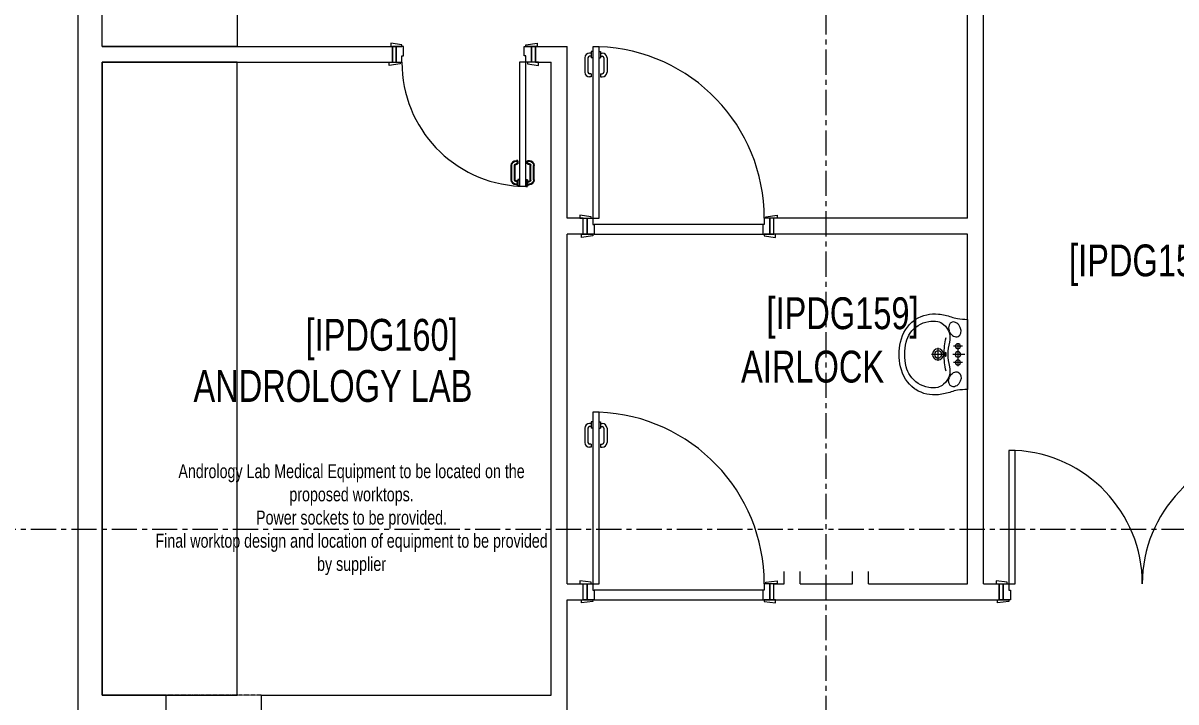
# Model space of a CAD drawing. Header units: millimetres. Extents: x 26027 to 581921, y 7230 to 233891.
# Drawn here: x 526695 to 533948, y 177810 to 182079 of the extents above; entities that cross this region are included whole.
import ezdxf

# ---------------------------------------------------------------- set-up
doc = ezdxf.new("R2010")
doc.units = ezdxf.units.MM
doc.header["$LTSCALE"] = 5
for name, pattern in [('CENTER', [50.8, 31.75, -6.35, 6.35, -6.35]), ('HIDDEN', [9.525, 6.35, -3.175]), ('HIDDEN2', [0.1875, 0.125, -0.0625])]:
    doc.linetypes.add(name, pattern=pattern)
for name, color, linetype, lineweight in [('72_EGR_BASE_TEXT', 7, 'Continuous', 5), ('car', 250, 'Continuous', 5), ('Medical Equipment and Furniture', 163, 'Continuous', 0), ('Proj', 7, 'HIDDEN2', 5), ('SANIT', 250, 'Continuous', 5), ('Walls', 32, 'Continuous', 5)]:
    doc.layers.add(name, color=color, linetype=linetype, lineweight=lineweight)
doc.layers.add('axes', color=9, linetype='Continuous')
doc.layers.add('GE-ARCHITECTURAL_ELEMENTS', color=8, linetype='Continuous')
doc.layers.add('Wooden Joinery', color=7, linetype='Continuous', lineweight=5, true_color=0xffdcd1)
doc.styles.add('X3G_ENTITY_257CFD', font='swisscl.ttf', dxfattribs={"height": 200})
doc.styles.add('X3G_ENTITY_2587EA', font='swisscl.ttf', dxfattribs={"height": 200})

# ---------------------------------------------------------------- blocks, each defined once
blk = doc.blocks.new('A$C72370EFE')
at = {"layer": 'GE-ARCHITECTURAL_ELEMENTS'}
for p, q in [((-0.05, -0.07), (-0.05, -0.16)), ((-0.03, -0.07), (-0.03, -0.16)), ((-0.01, -0.04), (-0.02, -0.04)), ((-0.01, -0.06), (-0.02, -0.06)), ((-0.01, -0.03), (-0.01, -0.07)), ((0, -0.03), (-0.01, -0.03)), ((0, -0.07), (-0.01, -0.07)), ((0.04, -0.03), (0.05, -0.03)), ((0.04, -0.07), (0.05, -0.07)), ((0.05, -0.03), (0.05, -0.07)), ((0.05, -0.04), (0.06, -0.04)), ((0.05, -0.06), (0.06, -0.06)), ((0.07, -0.07), (0.07, -0.16)), ((0.09, -0.07), (0.09, -0.16)), ((-0.01, -0.17), (-0.02, -0.17)), ((-0.01, -0.19), (-0.02, -0.19)), ((-0.01, -0.17), (-0.01, -0.19)), ((0.05, -0.17), (0.06, -0.17)), ((0.05, -0.17), (0.05, -0.19)), ((0.05, -0.19), (0.06, -0.19))]:
    blk.add_line(p, q, dxfattribs=at)
for centre, radius, start, end in [((-0.02, -0.07), 0.03, 90, 180), ((-0.02, -0.07), 0.01, 90, 180), ((0.06, -0.07), 0.03, 0, 90), ((0.06, -0.07), 0.01, 0, 90), ((-0.02, -0.16), 0.03, 180, 270), ((-0.02, -0.16), 0.01, 180, 270), ((0.06, -0.16), 0.01, 270, 0), ((0.06, -0.16), 0.03, 270, 0)]:
    blk.add_arc(centre, radius, start, end, dxfattribs=at)
blk = doc.blocks.new('SINK_P')
at = {"color": 252, "linetype": 'HIDDEN', "lineweight": 13}
for p, q in [((0.0678, -0.0599), (-0.073, -0.0599)), ((-0.0512, -0.0303), (-0.0512, -0.0885)), ((0, -0.0157), (-0.0002, -0.0919)), ((0.0511, -0.0305), (0.0509, -0.0887)), ((0.0001, -0.1425), (0.0001, -0.2263)), ((-0.0399, -0.185), (0.0405, -0.185))]:
    blk.add_line(p, q, dxfattribs=at)
blk.add_lwpolyline([(0.2358, -0.1023, -0.040602), (0.2259, -0.063, -0.035626), (0.22, 0), (-0.22, 0, -0.035626), (-0.2259, -0.063, -0.040602), (-0.2358, -0.1023, 0.055495), (-0.2532, -0.1813, 0.177724), (-0.2208, -0.3256, 0.010047), (-0.2156, -0.3332, 0.192652), (-0.0775, -0.4207, 0.11939), (0.0775, -0.4207, 0.192652), (0.2156, -0.3332, 0.010047), (0.2208, -0.3256, 0.177724), (0.2532, -0.1813, 0.055495)], format="xyb", close=True)
at = {"lineweight": 13}
blk.add_lwpolyline([(0.1368, -0.1149, 0.129509), (0.0772, -0.1129, -0.145635), (-0.0772, -0.1129, 0.129509), (-0.1368, -0.1149, 0.134015), (-0.1881, -0.1507, 0.117835), (-0.2074, -0.1871, 0.08979), (-0.2074, -0.244, 0.203604), (-0.1334, -0.3613, 0.102635), (-0.0773, -0.3851, 0.116351), (0.0773, -0.3851, 0.102635), (0.1334, -0.3613, 0.203604), (0.2074, -0.244)], format="xyb", dxfattribs=at)
for centre, radius in [((-0.0512, -0.0601), 0.016), ((-0.0001, -0.06), 0.0175), ((0.051, -0.0603), 0.016), ((0.0001, -0.185), 0.035), ((0.0001, -0.185), 0.0225)]:
    blk.add_circle(centre, radius, dxfattribs=at)
for centre, radius, start, end in [((-0.1492, -0.1178), 0.0021, 295.74748, 117.35864), ((-0.1397, -0.1138), 0.00201, 106.27652, 290.87248), ((0.0001, 0.3261), 0.4728, 257.13111, 270), ((0.0001, 0.3261), 0.4728, 270, 282.86889), ((0.0967, -0.2266), 0.1188, 39.72674, 70.25871), ((0.1397, -0.1138), 0.00201, 249.12752, 73.72348), ((0.1492, -0.1178), 0.0021, 62.64136, 244.25252), ((0.1217, -0.2095), 0.0887, 14.62387, 41.50573), ((0.0502, -0.2156), 0.1598, 349.73837, 10.26163)]:
    blk.add_arc(centre, radius, start, end, dxfattribs=at)
blk.add_ellipse((-0.1569, -0.0794), major_axis=(0.0439, 0.0221), ratio=0.740171, start_param=4.717423, end_param=10.796799, dxfattribs=at)
at = {"lineweight": 13, "extrusion": (0, 0, -1)}
blk.add_ellipse((0.1569, -0.0794), major_axis=(-0.0439, 0.0221), ratio=0.740171, start_param=4.717423, end_param=10.796799, dxfattribs=at)
at = {"lineweight": 13}
blk.add_ellipse((0, -0.1377), major_axis=(-0.0125, 0), ratio=0.379124, dxfattribs=at)

msp = doc.modelspace()

# ---------------------------------------------------------------- linework, layer by layer
at = {"layer": 'axes', "linetype": 'CENTER', "lineweight": 0}
for p, q in [((531748.8, 120285.6, 0), (531748.8, 205820.3, 0)), ((544175.8, 178895.3, 2.4), (461277.7, 178895.3, 2.4))]:
    msp.add_line(p, q, dxfattribs=at)
at = {"layer": 'car'}
for p, q in [((531348.6, 180811.3, 0), (530289, 180811.3, 0)), ((530289, 180751.3, -2.4), (531348.6, 180751.3, -4.7)), ((531348.6, 178512.6, 0), (530289, 178512.6, 0)), ((530289, 178452.6, -2.4), (531348.6, 178452.6, -4.7))]:
    msp.add_line(p, q, dxfattribs=at)
at = {"layer": 'Medical Equipment and Furniture', "elevation": 0}
for points in [[(527192.8, 186000.3), (528042.8, 186000.3), (528042.8, 181932.1), (527192.8, 181932.1)], [(528042.8, 181832.1), (527192.8, 181832.1), (527192.8, 177852.1), (528042.8, 177852.1)]]:
    msp.add_lwpolyline(points, close=True, dxfattribs=at)
at = {"layer": 'Proj'}
msp.add_line((528192.8, 177852.1, 0), (527592.8, 177852.1, 0), dxfattribs=at)
at = {"layer": 'Walls'}
for p, q in [((527042.8, 172870.3, 0), (527042.8, 186360.3, 0)), ((527192.8, 181932.1, 0), (527192.8, 186000.3, 0)), ((532636.7, 180851.3, 0), (532636.7, 184000.3, 0)), ((532736.7, 178552.6, 0), (532736.7, 182303.8, 0)), ((527192.8, 181932.1, 0), (529018.6, 181932.1, 0)), ((529018.6, 181832.1, 0), (529018.6, 181932.1, 0)), ((529918.6, 181832.1, 0), (529918.6, 181932.1, 0)), ((529918.6, 181932.1, 0), (530118.6, 181932.1, 0)), ((530118.6, 180851.3, 0), (530118.6, 181932.1, 0)), ((527192.8, 177852.1, 0), (527192.8, 181832.1, 0)), ((527192.8, 181832.1, 0), (529018.6, 181832.1, 0)), ((529918.6, 181832.1, 0), (530018.6, 181832.1, 0)), ((530018.6, 177852.1, 0), (530018.6, 181832.1, 0)), ((530218.6, 180851.3, 0), (530118.6, 180851.3, 0)), ((530218.6, 180751.3, 0), (530218.6, 180851.3, 0)), ((531418.6, 180751.3, 0), (531418.6, 180851.3, 0)), ((532636.7, 180851.3, 0), (531418.6, 180851.3, 0)), ((530118.6, 178552.6, 0), (530118.6, 180751.3, 0)), ((530218.6, 180751.3, 0), (530118.6, 180751.3, 0)), ((532636.7, 180751.3, 0), (531418.6, 180751.3, 0)), ((532636.7, 178552.6, 0), (532636.7, 180751.3, 0)), ((531483.8, 178552.6, 0), (531483.8, 178630.3, 0)), ((531583.8, 178552.6, 0), (531583.8, 178630.3, 0)), ((531913.8, 178552.6, 0), (531913.8, 178630.3, 0)), ((532013.8, 178552.6, 0), (532013.8, 178630.3, 0)), ((530118.6, 178552.6, 0), (530218.6, 178552.6, 0)), ((530218.6, 178452.6, 0), (530218.6, 178552.6, 0)), ((531418.6, 178452.6, 0), (531418.6, 178552.6, 0)), ((531418.6, 178552.6, 0), (531483.8, 178552.6, 0)), ((531583.8, 178552.6, 0), (531913.8, 178552.6, 0)), ((532013.8, 178552.6, 0), (532636.7, 178552.6, 0)), ((532736.7, 178552.6, 0), (532836.7, 178552.6, 0)), ((532836.7, 178552.6, 0), (532836.7, 178452.6, 0)), ((530118.6, 176252.3, 0), (530118.6, 178452.6, 0)), ((530118.6, 178452.6, 0), (530218.6, 178452.6, 0)), ((531393.6, 178452.6, 0), (532836.7, 178452.6, 0)), ((527592.8, 177852.1, 0), (527192.8, 177852.1, 0)), ((527592.8, 177852.1, 0), (527592.8, 177752.1, 0)), ((528192.8, 177852.1, 0), (530018.6, 177852.1, 0)), ((528192.8, 177852.1, 0), (528192.8, 177752.1, 0))]:
    msp.add_line(p, q, dxfattribs=at)
at = {"layer": 'Walls', "elevation": 0}
msp.add_lwpolyline([(532836.7, 178552.6), (532836.7, 178552.6)], dxfattribs=at)
at = {"layer": 'Wooden Joinery'}
for p, q in [((530229, 181860.2, 0), (530229, 181770.2, 0)), ((530249, 181860.2, 0), (530249, 181770.2, 0)), ((530269, 181890.2, 0), (530259, 181890.2, 0)), ((530269, 181870.2, 0), (530259, 181870.2, 0)), ((530269, 181900.2, 0), (530269, 181860.2, 0)), ((530279, 181900.2, 0), (530269, 181900.2, 0)), ((530279, 181860.2, 0), (530269, 181860.2, 0)), ((530319, 181900.2, 0), (530329, 181900.2, 0)), ((530319, 181860.2, 0), (530329, 181860.2, 0)), ((530329, 181900.2, 0), (530329, 181860.2, 0)), ((530329, 181890.2, 0), (530339, 181890.2, 0)), ((530329, 181870.2, 0), (530339, 181870.2, 0)), ((530349, 181860.2, 0), (530349, 181770.2, 0)), ((530369, 181860.2, 0), (530369, 181770.2, 0)), ((530269, 181760.2, 0), (530259, 181760.2, 0)), ((530269, 181740.2, 0), (530259, 181740.2, 0)), ((530269, 181760.2, 0), (530269, 181740.2, 0)), ((530329, 181760.2, 0), (530339, 181760.2, 0)), ((530329, 181760.2, 0), (530329, 181740.2, 0)), ((530329, 181740.2, 0), (530339, 181740.2, 0)), ((530229, 179531.4, -2.4), (530229, 179441.4, -2.4)), ((530249, 179531.4, -2.4), (530249, 179441.4, -2.4)), ((530269, 179561.4, -2.4), (530259, 179561.4, -2.4)), ((530269, 179541.4, -2.4), (530259, 179541.4, -2.4)), ((530269, 179571.4, -2.4), (530269, 179531.4, -2.4)), ((530279, 179571.4, -2.4), (530269, 179571.4, -2.4)), ((530279, 179531.4, -2.4), (530269, 179531.4, -2.4)), ((530319, 179571.4, -2.4), (530329, 179571.4, -2.4)), ((530319, 179531.4, -2.4), (530329, 179531.4, -2.4)), ((530329, 179571.4, -2.4), (530329, 179531.4, -2.4)), ((530329, 179561.4, -2.4), (530339, 179561.4, -2.4)), ((530329, 179541.4, -2.4), (530339, 179541.4, -2.4)), ((530349, 179531.4, -2.4), (530349, 179441.4, -2.4)), ((530369, 179531.4, -2.4), (530369, 179441.4, -2.4)), ((530269, 179431.4, -2.4), (530259, 179431.4, -2.4)), ((530269, 179411.4, -2.4), (530259, 179411.4, -2.4)), ((530269, 179431.4, -2.4), (530269, 179411.4, -2.4)), ((530329, 179431.4, -2.4), (530339, 179431.4, -2.4)), ((530329, 179431.4, -2.4), (530329, 179411.4, -2.4)), ((530329, 179411.4, -2.4), (530339, 179411.4, -2.4))]:
    msp.add_line(p, q, dxfattribs=at)
at = {"layer": 'Wooden Joinery', "elevation": 0}
for points in [[(529078.6, 181932.1), (529078.6, 181942.1), (529008.6, 181952.1), (529008.6, 181932.1)], [(529858.6, 181932.1), (529858.6, 181942.1), (529928.6, 181952.1), (529928.6, 181932.1)], [(530319, 180851.3), (530319, 181930.2), (530279, 181930.2), (530279, 180851.3)], [(529068.6, 181832.1), (529068.6, 181822.1), (528998.6, 181812.1), (528998.6, 181832.1)], [(529818.6, 181832.1), (529818.6, 181053.2), (529858.6, 181053.2), (529858.6, 181832.1)], [(529868.6, 181832.1), (529868.6, 181822.1), (529938.6, 181812.1), (529938.6, 181832.1)], [(530269, 180851.3), (530269, 180861.3), (530199, 180871.3), (530199, 180851.3)], [(531368.6, 180851.3), (531368.6, 180861.3), (531438.6, 180871.3), (531438.6, 180851.3)], [(530279, 180751.3), (530279, 180741.3), (530209, 180731.3), (530209, 180751.3)], [(531358.6, 180751.3), (531358.6, 180741.3), (531428.6, 180731.3), (531428.6, 180751.3)], [(530319, 178552.6), (530319, 179631.4), (530279, 179631.4), (530279, 178552.6)], [(532936.7, 178552.6), (532936.7, 179391.6), (532896.7, 179391.6), (532896.7, 178552.6)], [(530269, 178552.6), (530269, 178562.6), (530199, 178572.6), (530199, 178552.6)], [(531368.6, 178552.6), (531368.6, 178562.6), (531438.6, 178572.6), (531438.6, 178552.6)], [(532886.7, 178552.6), (532886.7, 178562.6), (532816.7, 178572.6), (532816.7, 178552.6)], [(530279, 178452.6), (530279, 178442.6), (530209, 178432.6), (530209, 178452.6)], [(531358.6, 178452.6), (531358.6, 178442.6), (531428.6, 178432.6), (531428.6, 178452.6)], [(532896.7, 178452.6), (532896.7, 178442.6), (532826.7, 178432.6), (532826.7, 178452.6)]]:
    msp.add_lwpolyline(points, close=True, dxfattribs=at)
for points in [[(529043.6, 181832.1), (529043.6, 181932.1), (529018.6, 181932.1), (529018.6, 181832.1), (529043.6, 181832.1)], [(529043.6, 181832.1), (529078.6, 181832.1), (529078.6, 181872.1), (529088.6, 181872.1), (529088.6, 181932.1), (529043.6, 181932.1), (529043.6, 181832.1)], [(529893.6, 181832.1), (529858.6, 181832.1), (529858.6, 181872.1), (529848.6, 181872.1), (529848.6, 181932.1), (529893.6, 181932.1), (529893.6, 181832.1)], [(529893.6, 181832.1), (529893.6, 181932.1), (529918.6, 181932.1), (529918.6, 181832.1), (529893.6, 181832.1)], [(530244, 180851.3), (530244, 180751.3), (530219, 180751.3), (530219, 180851.3), (530244, 180851.3)], [(530244, 180851.3), (530279, 180851.3), (530279, 180811.3), (530289, 180811.3), (530289, 180751.3), (530244, 180751.3), (530244, 180851.3)], [(531393.6, 180851.3), (531358.6, 180851.3), (531358.6, 180811.3), (531348.6, 180811.3), (531348.6, 180751.3), (531393.6, 180751.3), (531393.6, 180851.3)], [(531393.6, 180851.3), (531393.6, 180751.3), (531418.6, 180751.3), (531418.6, 180851.3), (531393.6, 180851.3)], [(530244, 178552.6), (530244, 178452.6), (530219, 178452.6), (530219, 178552.6), (530244, 178552.6)], [(530244, 178552.6), (530279, 178552.6), (530279, 178512.6), (530289, 178512.6), (530289, 178452.6), (530244, 178452.6), (530244, 178552.6)], [(531393.6, 178552.6), (531358.6, 178552.6), (531358.6, 178512.6), (531348.6, 178512.6), (531348.6, 178452.6), (531393.6, 178452.6), (531393.6, 178552.6)], [(531393.6, 178552.6), (531393.6, 178452.6), (531418.6, 178452.6), (531418.6, 178552.6), (531393.6, 178552.6)], [(532861.7, 178552.6), (532861.7, 178452.6), (532836.7, 178452.6), (532836.7, 178552.6), (532861.7, 178552.6)], [(532861.7, 178552.6), (532896.7, 178552.6), (532896.7, 178512.6), (532906.7, 178512.6), (532906.7, 178452.6), (532861.7, 178452.6), (532861.7, 178552.6)]]:
    msp.add_lwpolyline(points, dxfattribs=at)
at = {"layer": 'Wooden Joinery'}
for centre, radius, start, end in [((530279, 180851.3, 0), 1079.6, 359.99999, 87.87662), ((530259, 181860.2, 0), 30, 90, 180), ((530259, 181860.2, 0), 10, 90, 180), ((530339, 181860.2, 0), 30, 0, 90), ((530339, 181860.2, 0), 10, 0, 90), ((529858.6, 181832.1, 0), 780, 180, 267.0603), ((530259, 181770.2, 0), 30, 180, 270), ((530259, 181770.2, 0), 10, 180, 270), ((530339, 181770.2, 0), 10, 270, 0), ((530339, 181770.2, 0), 30, 270, 0), ((530279, 178552.6, 0), 1079.6, 359.99999, 87.87662), ((530259, 179531.4, -2.4), 30, 90, 180), ((530259, 179531.4, -2.4), 10, 90, 180), ((530339, 179531.4, -2.4), 30, 0, 90), ((530339, 179531.4, -2.4), 10, 0, 90), ((530259, 179441.4, -2.4), 30, 180, 270), ((530259, 179441.4, -2.4), 10, 180, 270), ((530339, 179441.4, -2.4), 10, 270, 0), ((530339, 179441.4, -2.4), 30, 270, 0), ((532896.7, 178552.6, 0), 840, 0, 87.2706), ((534576.7, 178552.6, 0), 840, 92.7294, 180)]:
    msp.add_arc(centre, radius, start, end, dxfattribs=at)

# ---------------------------------------------------------------- block references
at = {"layer": 'SANIT', "xscale": -1000, "yscale": 1000, "zscale": 1000, "rotation": 270}
msp.add_blockref('SINK_P', (532636.7, 179995.5, 0), dxfattribs=at)
at = {"layer": 'Wooden Joinery', "xscale": -999.9999999998856, "yscale": 999.9999999998856, "zscale": 999.9999999998854, "rotation": 180}
msp.add_blockref('A$C72370EFE', (529818.6, 181023.2, 0), dxfattribs=at)

# ---------------------------------------------------------------- texts
at = {"layer": '72_EGR_BASE_TEXT', "char_height": 200, "attachment_point": 2, "style": 'X3G_ENTITY_2587EA'}
for s, insert in [('[IPDG158]', (533754.5, 180686.5)), ('[IPDG159]', (531850.7, 180354.4)), ('[IPDG160]', (528951.1, 180218.5)), ('AIRLOCK', (531662.4, 180018.7)), ('ANDROLOGY LAB', (528644.7, 179896.9))]:
    msp.add_mtext(s, dxfattribs=dict(at, insert=insert))
at = {"layer": 'Medical Equipment and Furniture', "color": 1, "insert": (528761.8, 179305, 0), "char_height": 87.473, "width": 2470.372, "attachment_point": 2, "style": 'X3G_ENTITY_257CFD'}
msp.add_mtext('Andrology Lab Medical Equipment to be located on the proposed worktops.\\PPower sockets to be provided.\\PFinal worktop design and location of equipment to be provided by supplier', dxfattribs=at)

doc.saveas('drawing.dxf')
